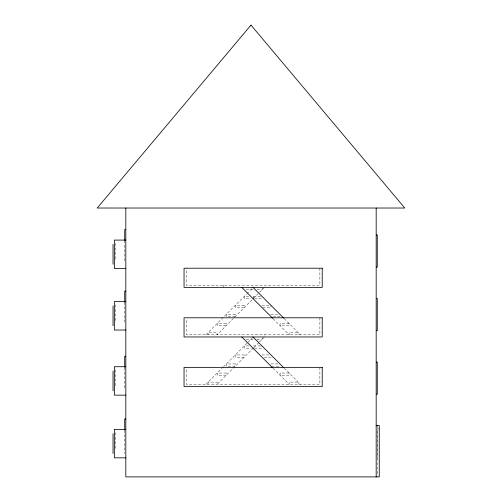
<?xml version="1.0" encoding="UTF-8"?>
<svg xmlns="http://www.w3.org/2000/svg" width="502" height="502" viewBox="0 0 502 502"><rect width="100%" height="100%" fill="white"/><g stroke="black" fill="none" stroke-linecap="round" stroke-linejoin="round"><path stroke-width="0.38" stroke-dasharray="2.51 1.88" d="M205.883 334.759L246.645 293.99M246.909 293.726L252.199 288.437M264.479 287.382L217.102 334.759L217.102 332.525L208.11 332.525L208.11 334.759M205.883 384.337L223.076 367.144M223.509 366.705L247.75 342.471M247.969 342.251L253.259 336.961M253.46 347.98L217.102 384.337L217.102 382.104L208.11 382.104L208.11 384.337M254.012 347.428L259.076 342.364M259.521 341.918L264.479 336.961L264.479 334.759M246.269 289.61L253.014 289.61M257.005 289.61L262.251 289.61L262.251 287.382M248.76 296.375L244.267 296.375L244.267 298.602L251.013 298.602M260.507 296.375L253.014 296.375L253.014 298.602M254.514 298.602L262.006 298.602M262.006 305.367L269.499 305.367M262.753 307.594L270.998 307.594L270.998 305.367M270.998 314.359L277.738 314.359M273.245 316.586L279.99 316.586M246.269 339.189L253.014 339.189M257.005 339.189L262.251 339.189L262.251 336.961M248.76 345.953L244.267 345.953L244.267 348.181L251.013 348.181M260.507 345.953L253.014 345.953L253.014 348.181M254.514 348.181L262.006 348.181L262.006 345.953M262.006 354.945L269.499 354.945M264.253 357.173L270.998 357.173M270.998 363.937L279.237 363.937M271.745 366.165L279.99 366.165M379.267 428.852L377.724 428.852L377.724 476.128M284.264 318.632L300.391 334.759M273.132 318.72L289.171 334.759L289.171 332.525L298.163 332.525L298.163 334.759M284.264 368.211L300.391 384.337M273.132 368.299L289.171 384.337L289.171 382.104L298.163 382.104L298.163 384.337M377.284 425.658L377.284 457.837M319.887 268.206L319.887 285.18L186.38 285.18L186.38 268.206M319.887 317.785L319.887 334.759L186.38 334.759L186.38 318.557M319.887 367.364L319.887 384.337L186.38 384.337L186.38 367.364M253.259 296.375L253.259 298.602M223.484 285.18L223.484 287.382M124.716 240.678L124.716 261.799M124.716 302.185L124.716 323.307M124.716 367.746L124.716 388.435M124.716 430.126L124.716 453.557M115.46 243.313L115.46 259.622M115.46 304.821L115.46 321.129M115.46 369.943L115.46 386.251M115.46 432.63L115.46 448.939M244.267 305.367L235.275 305.367L235.275 307.594L244.267 307.594L244.267 305.367M235.275 314.359L226.283 314.359L226.283 316.586L235.275 316.586L235.275 314.359M226.189 323.445L217.197 323.445L217.197 325.672L226.189 325.672L226.189 323.445M289.077 323.445L280.085 323.445L280.085 325.672L289.077 325.672L289.077 323.445M244.267 354.945L235.275 354.945L235.275 357.173L244.267 357.173L244.267 354.945M235.275 363.937L226.283 363.937L226.283 366.165L235.275 366.165L235.275 363.937M226.189 373.024L217.197 373.024L217.197 375.251L226.189 375.251L226.189 373.024M289.077 373.024L280.085 373.024L280.085 375.251L289.077 375.251L289.077 373.024"/><path stroke-width="0.75" d="M125.82 229.621L124.716 229.621L124.716 240.351M376.18 234.955L377.284 234.955L377.284 267.127L376.18 267.127M125.82 240.088L114.356 240.088L114.356 268.52L125.82 268.52M125.82 291.135L124.716 291.135L124.716 302.185M376.18 298.521L377.284 298.521L377.284 330.699L376.18 330.699M125.82 301.595L114.356 301.595L114.356 330.027L125.82 330.027M125.82 356.257L124.716 356.257L124.716 367.307M376.18 362.093L377.284 362.093L377.284 394.271L376.18 394.271M125.82 366.717L114.356 366.717L114.356 395.149L125.82 395.149M125.82 418.944L124.716 418.944L124.716 429.806M376.18 425.552L379.267 425.552L379.267 476.9L125.82 476.9L125.82 208.023M376.18 425.658L377.284 425.658M125.82 429.405L114.356 429.405L114.356 457.837L125.82 457.837M253.014 287.382L283.862 318.23M241.795 287.382L272.642 318.23M253.014 336.961L283.862 367.809M241.795 336.961L272.642 367.809M376.18 208.023L376.18 476.9M113.038 244.386L113.038 264.221M113.038 305.894L113.038 325.729M113.038 371.016L113.038 390.851M113.038 433.703L113.038 453.538M251 25.1L97.219 208.023L404.781 208.023L251 25.1M322.228 268.206L184.046 268.206L184.046 287.382L322.228 287.382L322.228 268.206M322.228 317.785L184.046 317.785L184.046 336.961L322.228 336.961L322.228 317.785M322.228 367.364L184.046 367.364L184.046 386.54L322.228 386.54L322.228 367.364"/></g></svg>
